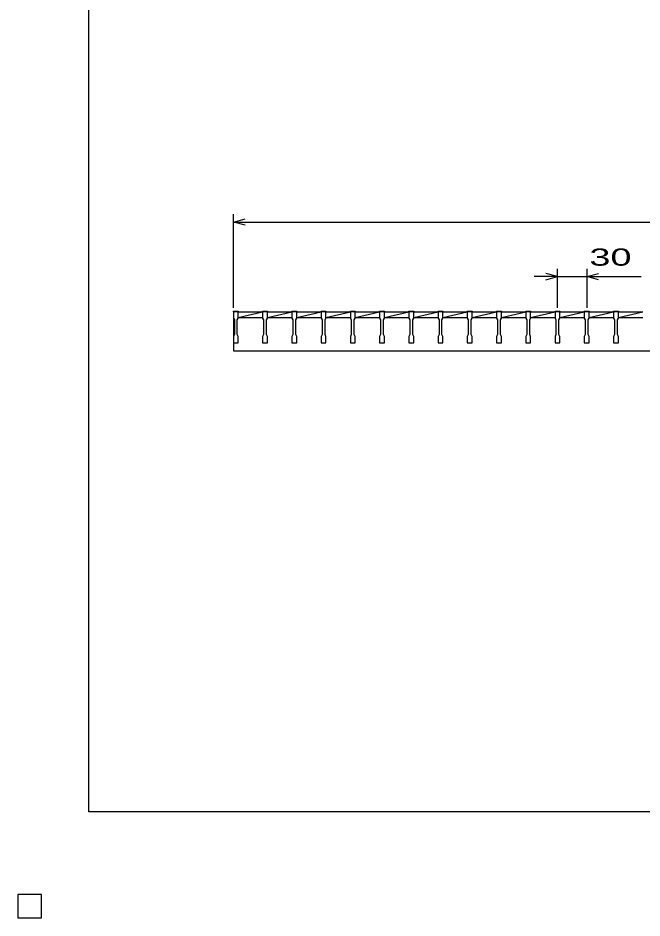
# Model space of a CAD drawing. Units: millimetres, scale not verified. Extents: x -1456 to 1385, y -1026 to 843.
# Drawn here: x -1456 to -816, y -1026 to -103 of the extents above; entities that cross this region are included whole.
import ezdxf
from ezdxf.enums import TextEntityAlignment as Align

# ---------------------------------------------------------------- set-up
doc = ezdxf.new("R2010")
doc.units = ezdxf.units.MM
doc.header["$LTSCALE"] = 8
for name, color, linetype, lineweight in [('0_2', 150, 'Continuous', 25), ('16', 3, 'Continuous', 25), ('22', 4, 'Continuous', 25), ('24', 2, 'Continuous', 25), ('32', 4, 'Continuous', 25)]:
    doc.layers.add(name, color=color, linetype=linetype, lineweight=lineweight)
doc.styles.add('ベクトル', font='')
doc.styles.get('ベクトル').set_extended_font_data('ベクトル')

msp = doc.modelspace()

# ---------------------------------------------------------------- linework, layer by layer
at = {"layer": '0_2'}
for p, q in [((-1383.2, -917.2), (-1383.2, 842.8)), ((1384.8, -917.2), (-1383.2, -917.2)), ((-1432, -1002), (-1456, -1002)), ((-1456, -1002), (-1456, -1026)), ((-1432, -1002), (-1456, -1002)), ((-1456, -1002), (-1456, -1026)), ((-1432, -1002), (-1456, -1002)), ((-1456, -1002), (-1456, -1026)), ((-1432, -1002), (-1456, -1002)), ((-1456, -1002), (-1456, -1026)), ((-1432, -1002), (-1456, -1002)), ((-1456, -1002), (-1456, -1026)), ((-1432, -1026), (-1432, -1002)), ((-1432, -1026), (-1432, -1002)), ((-1432, -1026), (-1432, -1002)), ((-1432, -1026), (-1432, -1002)), ((-1432, -1026), (-1432, -1002)), ((-1456, -1026), (-1432, -1026)), ((-1456, -1026), (-1432, -1026)), ((-1456, -1026), (-1432, -1026)), ((-1456, -1026), (-1432, -1026)), ((-1456, -1026), (-1432, -1026))]:
    msp.add_line(p, q, dxfattribs=at)
at = {"layer": '16'}
for p, q in [((-1235, -404), (-1235, -403.3)), ((-1235, -403.3), (-1230, -403.3)), ((-1235, -404), (-1235, -410.5)), ((-1230, -404), (-1235, -404)), ((-1235, -404), (-1235, -444)), ((-1230, -403.3), (-1230, -404)), ((-1230, -410.5), (-1230, -404)), ((-1230, -404), (-1205, -404)), ((-1230, -410), (-1205, -404)), ((-1205, -404), (-1205, -403.3)), ((-1205, -403.3), (-1200, -403.3)), ((-1205, -404), (-1205, -410.5)), ((-1200, -404), (-1205, -404)), ((-1200, -403.3), (-1200, -404)), ((-1200, -410.5), (-1200, -404)), ((-1200, -404), (-1175, -404)), ((-1200, -410), (-1175, -404)), ((-1175, -404), (-1175, -403.3)), ((-1175, -403.3), (-1170, -403.3)), ((-1175, -404), (-1175, -410.5)), ((-1170, -404), (-1175, -404)), ((-1170, -403.3), (-1170, -404)), ((-1170, -410.5), (-1170, -404)), ((-1170, -404), (-1145, -404)), ((-1170, -410), (-1145, -404)), ((-1145, -404), (-1145, -403.3)), ((-1145, -403.3), (-1140, -403.3)), ((-1145, -404), (-1145, -410.5)), ((-1140, -404), (-1145, -404)), ((-1140, -403.3), (-1140, -404)), ((-1140, -410.5), (-1140, -404)), ((-1140, -404), (-1115, -404)), ((-1140, -410), (-1115, -404)), ((-1115, -404), (-1115, -403.3)), ((-1115, -403.3), (-1110, -403.3)), ((-1115, -404), (-1115, -410.5)), ((-1110, -404), (-1115, -404)), ((-1110, -403.3), (-1110, -404)), ((-1110, -410.5), (-1110, -404)), ((-1110, -404), (-1085, -404)), ((-1110, -410), (-1085, -404)), ((-1085, -404), (-1085, -403.3)), ((-1085, -403.3), (-1080, -403.3)), ((-1085, -404), (-1085, -410.5)), ((-1080, -404), (-1085, -404)), ((-1080, -403.3), (-1080, -404)), ((-1080, -410.5), (-1080, -404)), ((-1080, -404), (-1055, -404)), ((-1080, -410), (-1055, -404)), ((-1055, -404), (-1055, -403.3)), ((-1055, -403.3), (-1050, -403.3)), ((-1055, -404), (-1055, -410.5)), ((-1050, -404), (-1055, -404)), ((-1050, -403.3), (-1050, -404)), ((-1050, -410.5), (-1050, -404)), ((-1050, -404), (-1025, -404)), ((-1050, -410), (-1025, -404)), ((-1025, -404), (-1025, -403.3)), ((-1025, -403.3), (-1020, -403.3)), ((-1025, -404), (-1025, -410.5)), ((-1020, -404), (-1025, -404)), ((-1020, -403.3), (-1020, -404)), ((-1020, -410.5), (-1020, -404)), ((-1020, -404), (-995, -404)), ((-1020, -410), (-995, -404)), ((-995, -404), (-995, -403.3)), ((-995, -403.3), (-990, -403.3)), ((-995, -404), (-995, -410.5)), ((-990, -404), (-995, -404)), ((-990, -403.3), (-990, -404)), ((-990, -410.5), (-990, -404)), ((-990, -404), (-965, -404)), ((-990, -410), (-965, -404)), ((-965, -404), (-965, -403.3)), ((-965, -403.3), (-960, -403.3)), ((-965, -404), (-965, -410.5)), ((-960, -404), (-965, -404)), ((-960, -403.3), (-960, -404)), ((-960, -410.5), (-960, -404)), ((-960, -404), (-935, -404)), ((-960, -410), (-935, -404)), ((-935, -404), (-935, -403.3)), ((-935, -403.3), (-930, -403.3)), ((-935, -404), (-935, -410.5)), ((-930, -404), (-935, -404)), ((-930, -403.3), (-930, -404)), ((-930, -410.5), (-930, -404)), ((-930, -404), (-905, -404)), ((-930, -410), (-905, -404)), ((-905, -404), (-905, -403.3)), ((-905, -403.3), (-900, -403.3)), ((-905, -404), (-905, -410.5)), ((-900, -404), (-905, -404)), ((-900, -403.3), (-900, -404)), ((-900, -410.5), (-900, -404)), ((-900, -404), (-875, -404)), ((-900, -410), (-875, -404)), ((-875, -404), (-875, -403.3)), ((-875, -403.3), (-870, -403.3)), ((-875, -404), (-875, -410.5)), ((-870, -404), (-875, -404)), ((-870, -403.3), (-870, -404)), ((-870, -410.5), (-870, -404)), ((-870, -404), (-845, -404)), ((-870, -410), (-845, -404)), ((-845, -404), (-845, -403.3)), ((-845, -403.3), (-840, -403.3)), ((-845, -404), (-845, -410.5)), ((-840, -404), (-845, -404)), ((-840, -403.3), (-840, -404)), ((-840, -410.5), (-840, -404)), ((-840, -404), (-815, -404)), ((-840, -410), (-815, -404)), ((-1235, -410.5), (-1234, -412.5)), ((-1234, -412.5), (-1234, -427.5)), ((-1231, -412.5), (-1230, -410.5)), ((-1231, -427.5), (-1231, -412.5)), ((-1230, -410), (-1205, -410)), ((-1205, -410.5), (-1204, -412.5)), ((-1204, -412.5), (-1204, -427.5)), ((-1201, -412.5), (-1200, -410.5)), ((-1201, -427.5), (-1201, -412.5)), ((-1200, -410), (-1175, -410)), ((-1175, -410.5), (-1174, -412.5)), ((-1174, -412.5), (-1174, -427.5)), ((-1171, -412.5), (-1170, -410.5)), ((-1171, -427.5), (-1171, -412.5)), ((-1170, -410), (-1145, -410)), ((-1145, -410.5), (-1144, -412.5)), ((-1144, -412.5), (-1144, -427.5)), ((-1141, -412.5), (-1140, -410.5)), ((-1141, -427.5), (-1141, -412.5)), ((-1140, -410), (-1115, -410)), ((-1115, -410.5), (-1114, -412.5)), ((-1114, -412.5), (-1114, -427.5)), ((-1111, -412.5), (-1110, -410.5)), ((-1111, -427.5), (-1111, -412.5)), ((-1110, -410), (-1085, -410)), ((-1085, -410.5), (-1084, -412.5)), ((-1084, -412.5), (-1084, -427.5)), ((-1081, -412.5), (-1080, -410.5)), ((-1081, -427.5), (-1081, -412.5)), ((-1080, -410), (-1055, -410)), ((-1055, -410.5), (-1054, -412.5)), ((-1054, -412.5), (-1054, -427.5)), ((-1051, -412.5), (-1050, -410.5)), ((-1051, -427.5), (-1051, -412.5)), ((-1050, -410), (-1025, -410)), ((-1025, -410.5), (-1024, -412.5)), ((-1024, -412.5), (-1024, -427.5)), ((-1021, -412.5), (-1020, -410.5)), ((-1021, -427.5), (-1021, -412.5)), ((-1020, -410), (-995, -410)), ((-995, -410.5), (-994, -412.5)), ((-994, -412.5), (-994, -427.5)), ((-991, -412.5), (-990, -410.5)), ((-991, -427.5), (-991, -412.5)), ((-990, -410), (-965, -410)), ((-965, -410.5), (-964, -412.5)), ((-964, -412.5), (-964, -427.5)), ((-961, -412.5), (-960, -410.5)), ((-961, -427.5), (-961, -412.5)), ((-960, -410), (-935, -410)), ((-935, -410.5), (-934, -412.5)), ((-934, -412.5), (-934, -427.5)), ((-931, -412.5), (-930, -410.5)), ((-931, -427.5), (-931, -412.5)), ((-930, -410), (-905, -410)), ((-905, -410.5), (-904, -412.5)), ((-904, -412.5), (-904, -427.5)), ((-901, -412.5), (-900, -410.5)), ((-901, -427.5), (-901, -412.5)), ((-900, -410), (-875, -410)), ((-875, -410.5), (-874, -412.5)), ((-874, -412.5), (-874, -427.5)), ((-871, -412.5), (-870, -410.5)), ((-871, -427.5), (-871, -412.5)), ((-870, -410), (-845, -410)), ((-845, -410.5), (-844, -412.5)), ((-844, -412.5), (-844, -427.5)), ((-841, -412.5), (-840, -410.5)), ((-841, -427.5), (-841, -412.5)), ((-840, -410), (-815, -410)), ((-1234, -427.5), (-1235, -429.5)), ((-1235, -429.5), (-1235, -436)), ((-1230, -429.5), (-1231, -427.5)), ((-1230, -436), (-1230, -429.5)), ((-1204, -427.5), (-1205, -429.5)), ((-1205, -429.5), (-1205, -436)), ((-1200, -429.5), (-1201, -427.5)), ((-1200, -436), (-1200, -429.5)), ((-1174, -427.5), (-1175, -429.5)), ((-1175, -429.5), (-1175, -436)), ((-1170, -429.5), (-1171, -427.5)), ((-1170, -436), (-1170, -429.5)), ((-1144, -427.5), (-1145, -429.5)), ((-1145, -429.5), (-1145, -436)), ((-1140, -429.5), (-1141, -427.5)), ((-1140, -436), (-1140, -429.5)), ((-1114, -427.5), (-1115, -429.5)), ((-1115, -429.5), (-1115, -436)), ((-1110, -429.5), (-1111, -427.5)), ((-1110, -436), (-1110, -429.5)), ((-1084, -427.5), (-1085, -429.5)), ((-1085, -429.5), (-1085, -436)), ((-1080, -429.5), (-1081, -427.5)), ((-1080, -436), (-1080, -429.5)), ((-1054, -427.5), (-1055, -429.5)), ((-1055, -429.5), (-1055, -436)), ((-1050, -429.5), (-1051, -427.5)), ((-1050, -436), (-1050, -429.5)), ((-1024, -427.5), (-1025, -429.5)), ((-1025, -429.5), (-1025, -436)), ((-1020, -429.5), (-1021, -427.5)), ((-1020, -436), (-1020, -429.5)), ((-994, -427.5), (-995, -429.5)), ((-995, -429.5), (-995, -436)), ((-990, -429.5), (-991, -427.5)), ((-990, -436), (-990, -429.5)), ((-964, -427.5), (-965, -429.5)), ((-965, -429.5), (-965, -436)), ((-960, -429.5), (-961, -427.5)), ((-960, -436), (-960, -429.5)), ((-934, -427.5), (-935, -429.5)), ((-935, -429.5), (-935, -436)), ((-930, -429.5), (-931, -427.5)), ((-930, -436), (-930, -429.5)), ((-904, -427.5), (-905, -429.5)), ((-905, -429.5), (-905, -436)), ((-900, -429.5), (-901, -427.5)), ((-900, -436), (-900, -429.5)), ((-874, -427.5), (-875, -429.5)), ((-875, -429.5), (-875, -436)), ((-870, -429.5), (-871, -427.5)), ((-870, -436), (-870, -429.5)), ((-844, -427.5), (-845, -429.5)), ((-845, -429.5), (-845, -436)), ((-840, -429.5), (-841, -427.5)), ((-840, -436), (-840, -429.5)), ((-1235, -436), (-1230, -436)), ((-1205, -436), (-1200, -436)), ((-1175, -436), (-1170, -436)), ((-1145, -436), (-1140, -436)), ((-1115, -436), (-1110, -436)), ((-1085, -436), (-1080, -436)), ((-1055, -436), (-1050, -436)), ((-1025, -436), (-1020, -436)), ((-995, -436), (-990, -436)), ((-965, -436), (-960, -436)), ((-935, -436), (-930, -436)), ((-905, -436), (-900, -436)), ((-875, -436), (-870, -436)), ((-845, -436), (-840, -436)), ((-1235, -444), (-240, -444)), ((-1432, -1002), (-1456, -1002)), ((-1456, -1002), (-1456, -1026)), ((-1432, -1002), (-1456, -1002)), ((-1456, -1002), (-1456, -1026)), ((-1432, -1002), (-1456, -1002)), ((-1456, -1002), (-1456, -1026)), ((-1432, -1002), (-1456, -1002)), ((-1456, -1002), (-1456, -1026)), ((-1432, -1002), (-1456, -1002)), ((-1456, -1002), (-1456, -1026)), ((-1432, -1026), (-1432, -1002)), ((-1432, -1026), (-1432, -1002)), ((-1432, -1026), (-1432, -1002)), ((-1432, -1026), (-1432, -1002)), ((-1432, -1026), (-1432, -1002)), ((-1456, -1026), (-1432, -1026)), ((-1456, -1026), (-1432, -1026)), ((-1456, -1026), (-1432, -1026)), ((-1456, -1026), (-1432, -1026)), ((-1456, -1026), (-1432, -1026))]:
    msp.add_line(p, q, dxfattribs=at)
at = {"layer": '22'}
for p, q in [((-1235, -400), (-1235, -304)), ((-1235, -312), (-1223, -308.8)), ((-1223, -315.2), (-1235, -312)), ((-1235, -312), (-240, -312)), ((-902.5, -400), (-902.5, -360)), ((-872.5, -360), (-872.5, -400)), ((-902.5, -368), (-926.5, -368)), ((-902.5, -368), (-914.5, -364.8)), ((-914.5, -371.2), (-902.5, -368)), ((-902.5, -368), (-872.5, -368)), ((-872.5, -368), (-860.5, -364.8)), ((-860.5, -371.2), (-872.5, -368)), ((-872.5, -368), (-816.5, -368))]:
    msp.add_line(p, q, dxfattribs=at)
at = {"layer": '22', "color": 2}
for p, q in [((-1432, -1002), (-1456, -1002)), ((-1456, -1002), (-1456, -1026)), ((-1432, -1002), (-1456, -1002)), ((-1456, -1002), (-1456, -1026)), ((-1432, -1002), (-1456, -1002)), ((-1456, -1002), (-1456, -1026)), ((-1432, -1026), (-1432, -1002)), ((-1432, -1026), (-1432, -1002)), ((-1432, -1026), (-1432, -1002)), ((-1456, -1026), (-1432, -1026)), ((-1456, -1026), (-1432, -1026)), ((-1456, -1026), (-1432, -1026))]:
    msp.add_line(p, q, dxfattribs=at)
at = {"layer": '24', "color": 4}
for p, q in [((-1432, -1002), (-1456, -1002)), ((-1456, -1002), (-1456, -1026)), ((-1432, -1002), (-1456, -1002)), ((-1456, -1002), (-1456, -1026)), ((-1432, -1002), (-1456, -1002)), ((-1456, -1002), (-1456, -1026)), ((-1432, -1026), (-1432, -1002)), ((-1432, -1026), (-1432, -1002)), ((-1432, -1026), (-1432, -1002)), ((-1456, -1026), (-1432, -1026)), ((-1456, -1026), (-1432, -1026)), ((-1456, -1026), (-1432, -1026))]:
    msp.add_line(p, q, dxfattribs=at)
at = {"layer": '32'}
for p, q in [((-1432, -1002), (-1456, -1002)), ((-1456, -1002), (-1456, -1026)), ((-1432, -1002), (-1456, -1002)), ((-1456, -1002), (-1456, -1026)), ((-1432, -1002), (-1456, -1002)), ((-1456, -1002), (-1456, -1026)), ((-1432, -1002), (-1456, -1002)), ((-1456, -1002), (-1456, -1026)), ((-1432, -1002), (-1456, -1002)), ((-1456, -1002), (-1456, -1026)), ((-1432, -1026), (-1432, -1002)), ((-1432, -1026), (-1432, -1002)), ((-1432, -1026), (-1432, -1002)), ((-1432, -1026), (-1432, -1002)), ((-1432, -1026), (-1432, -1002)), ((-1456, -1026), (-1432, -1026)), ((-1456, -1026), (-1432, -1026)), ((-1456, -1026), (-1432, -1026)), ((-1456, -1026), (-1432, -1026)), ((-1456, -1026), (-1432, -1026))]:
    msp.add_line(p, q, dxfattribs=at)

# ---------------------------------------------------------------- texts
at = {"layer": '22', "color": 2, "style": 'ベクトル', "width": 1.65}
msp.add_text(' 30 ', height=17.6, dxfattribs=at).set_placement((-880.5, -348), align=Align.MIDDLE_LEFT)

doc.saveas('drawing.dxf')
